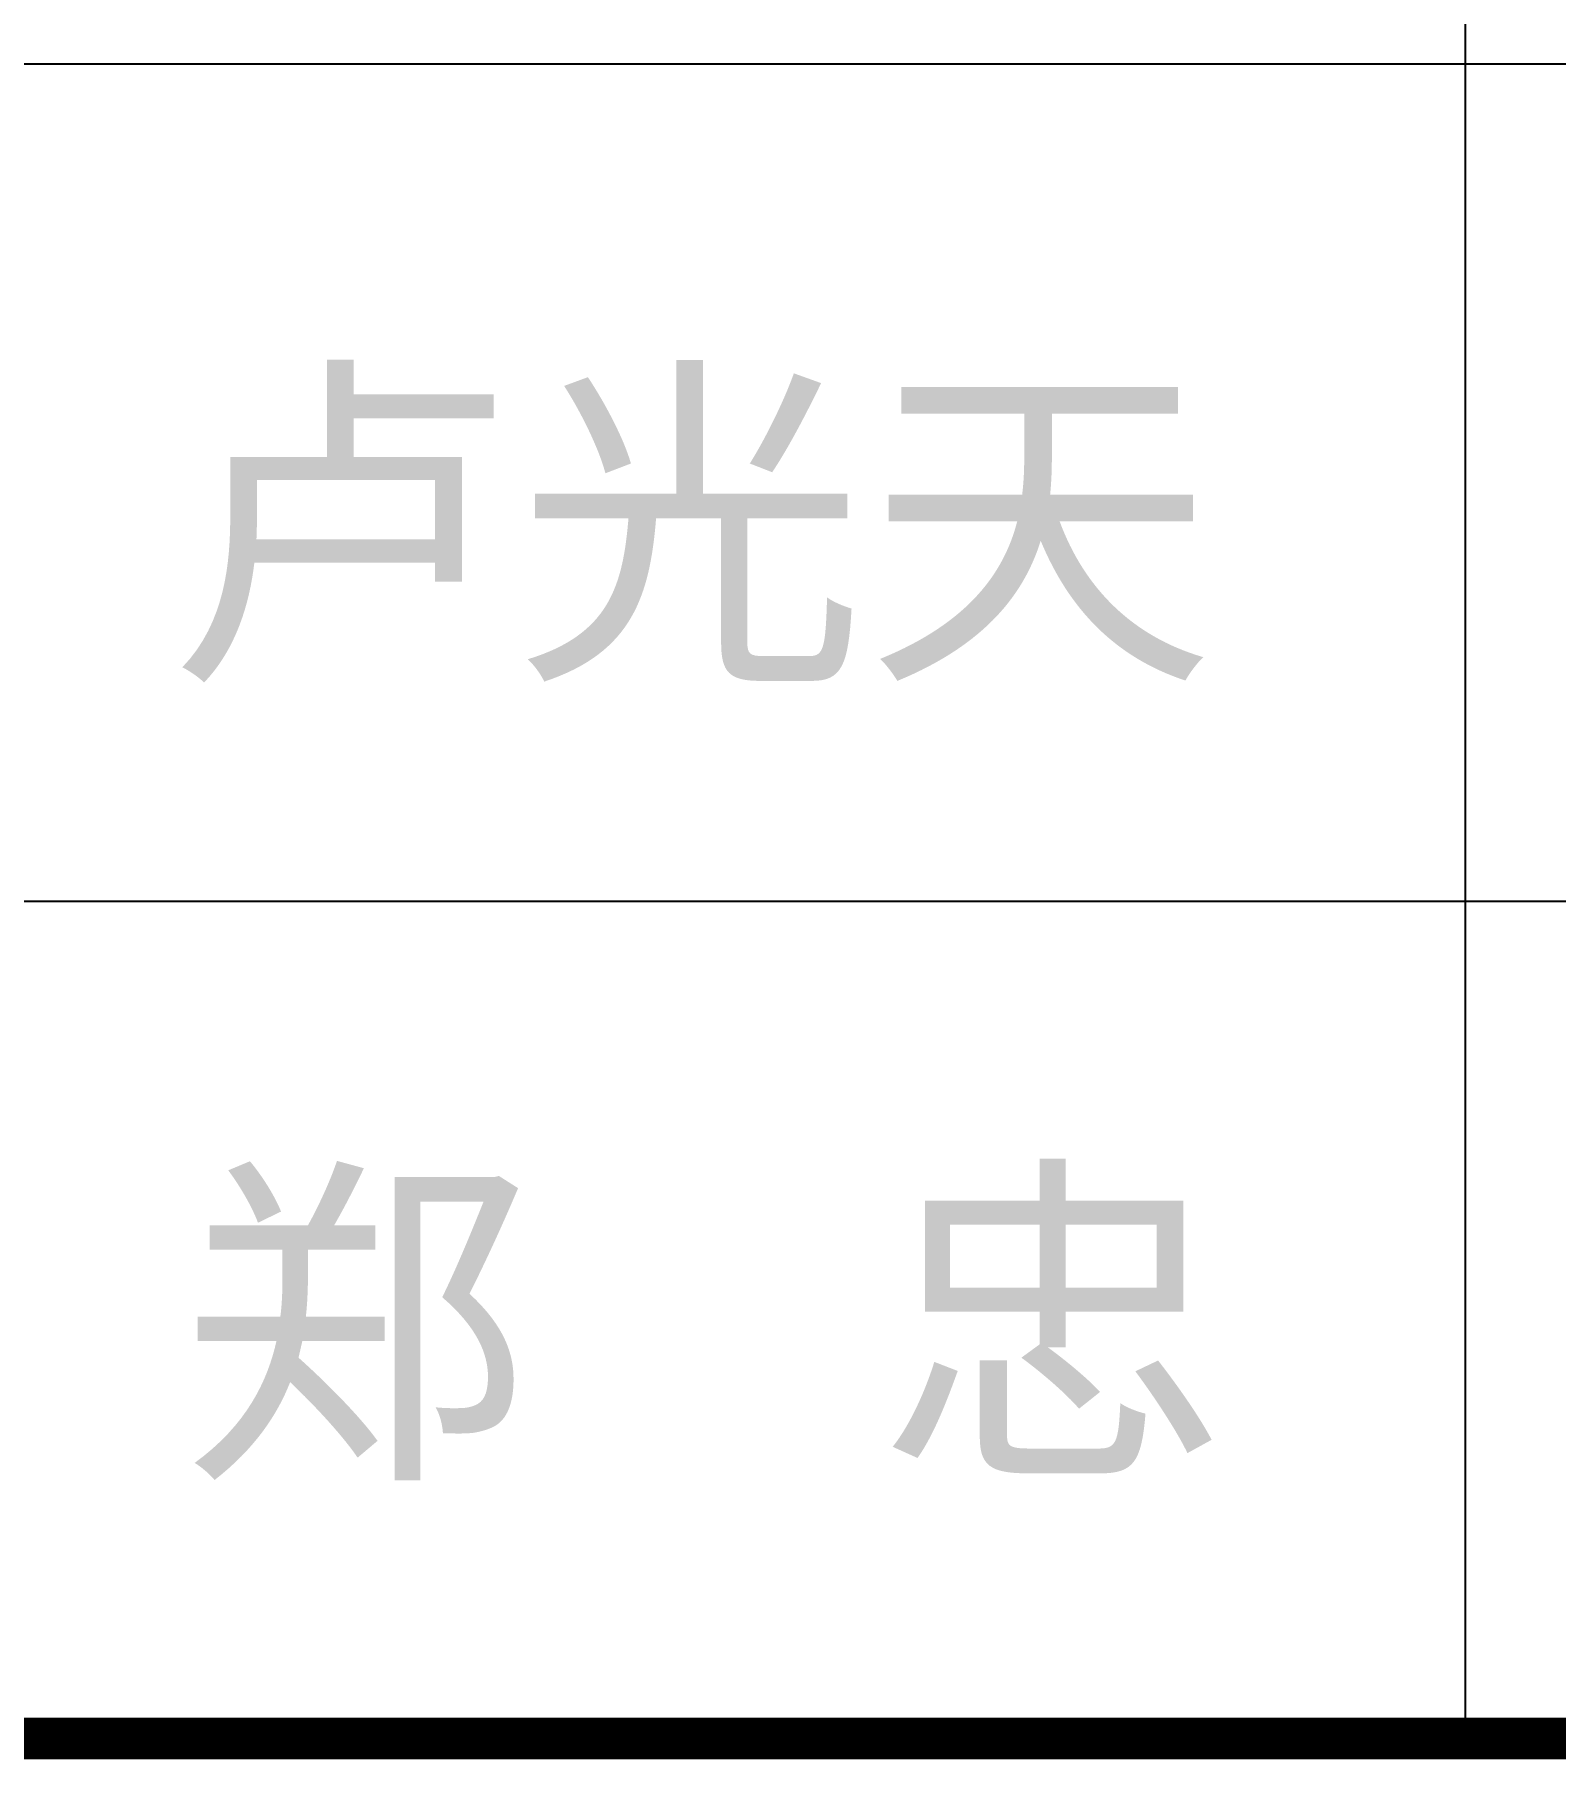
# Model space of a CAD drawing. Extents: x 8844666 to 9156203, y 1662182 to 2655606.
# Drawn here: x 9149441 to 9152164, y 2296528 to 2299617 of the extents above; entities that cross this region are included whole.
import ezdxf

# ---------------------------------------------------------------- set-up
doc = ezdxf.new("R2010")
doc.units = 0
doc.header["$LTSCALE"] = 1000
doc.header["$MEASUREMENT"] = 0
doc.layers.get('0').update_dxf_attribs({"linetype": 'CONTINUOUS'})
doc.layers.add('PP-PM-TK', color=7, linetype='CONTINUOUS')
doc.layers.add('签名', color=255, linetype='CONTINUOUS')
doc.styles.add('-黑体', font='')
doc.styles.get('-黑体').set_extended_font_data('SimSun')

# ---------------------------------------------------------------- blocks, each defined once
blk = doc.blocks.new('A1-TK')
at = {"layer": 'PP-PM-TK', "color": 4}
for p, q in [((9149950.4, 1813479.9), (9149950.4, 1820479.9)), ((9146250.4, 1815479.9), (9151750.4, 1815479.9)), ((9146250.4, 1814479.9), (9151750.4, 1814479.9))]:
    blk.add_line(p, q, dxfattribs=at)
for const_width in [50, 20]:
    blk.add_lwpolyline([(9146250.4, 1813479.9), (9151750.4, 1813479.9)], dxfattribs=dict(at, const_width=const_width))
at = {"layer": '签名', "linetype": 'Continuous', "style": '-黑体'}
for s, p in [('卢光天', (9148399.6, 1814775.4)), ('郑  忠', (9148416, 1813821.6))]:
    blk.add_text(s, height=306, dxfattribs=at).set_placement(p)

msp = doc.modelspace()

# ---------------------------------------------------------------- block references
at = {"xscale": 1.5, "yscale": 1.5, "zscale": 1.5}
msp.add_blockref('A1-TK', (-4572922.9, -423654.8), dxfattribs=at)

doc.saveas('drawing.dxf')
